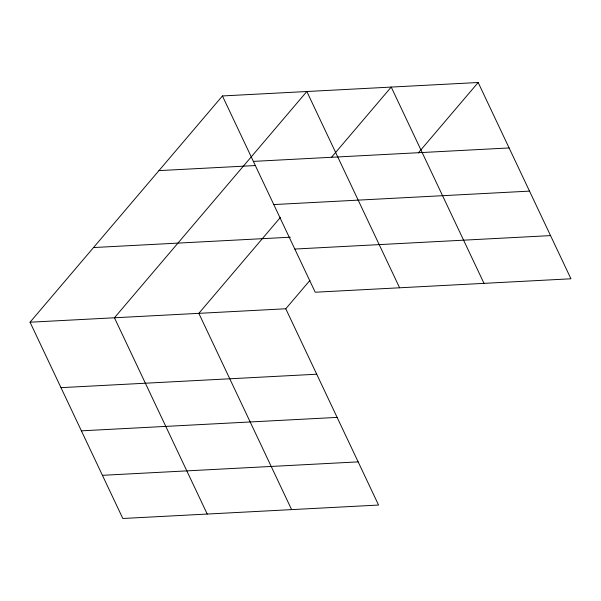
<?xml version="1.0" encoding="UTF-8"?>
<svg xmlns="http://www.w3.org/2000/svg" width="601" height="601" viewBox="0 0 601 601"><rect width="100%" height="100%" fill="white"/><g stroke="black" fill="none" stroke-linecap="round" stroke-linejoin="round"><path stroke-width="0.9" d="M309.973 280.329L285.783 308.779L378.562 505.05L122.829 518.49L30.05 322.211L222.438 95.95L478.171 82.51L570.95 278.789L315.217 292.221L222.438 95.95M280.494 217.307L198.833 313.346L291.613 509.618M331.361 157.477L391.221 87.077L484 283.356M418.311 152.909L478.171 82.51M253.367 161.391L509.107 147.951M158.949 170.616L255.53 165.538M273.778 204.565L529.511 191.126M93.538 247.544L290.373 237.207M294.806 249.047L550.539 235.607M30.05 322.211L285.783 308.779M60.986 387.653L316.719 374.22M81.39 430.834L337.131 417.394M102.418 475.316L358.158 461.876M399.605 287.789L306.826 91.51L114.445 317.779L207.225 514.058"/></g></svg>
